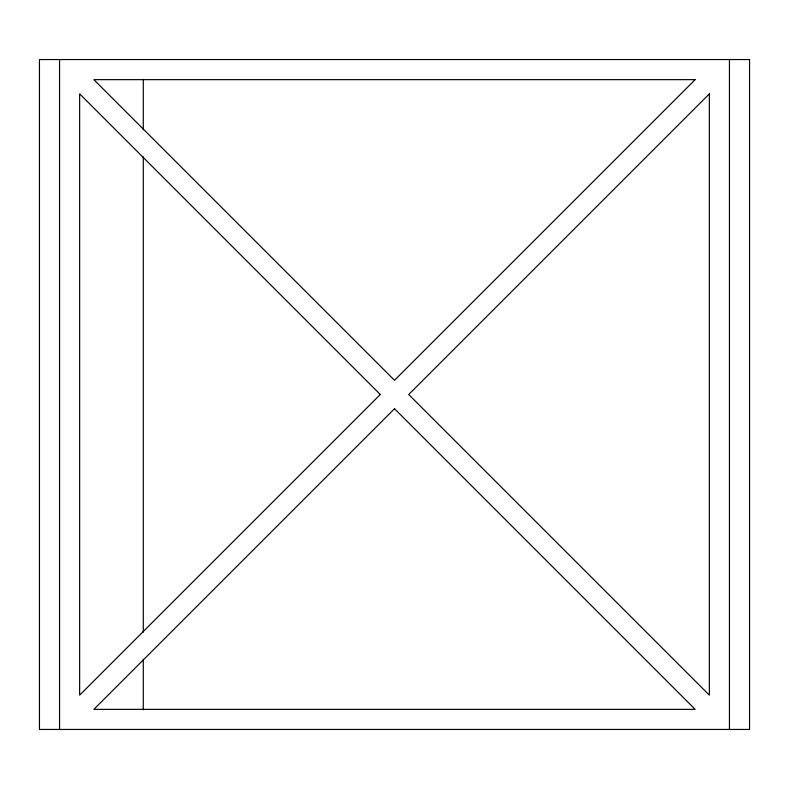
<?xml version="1.0" encoding="UTF-8"?>
<svg xmlns="http://www.w3.org/2000/svg" width="789" height="789" viewBox="0 0 789 789"><rect width="100%" height="100%" fill="white"/><g stroke="black" fill="none" stroke-linecap="round" stroke-linejoin="round"><path stroke-width="1.18" d="M729.45 59.55L729.45 729.45M143.282 79.255L143.282 129.741M143.282 156.833L143.282 632.167M143.282 659.259L143.282 709.745M59.55 59.55L59.55 729.45M380.288 394.5L79.64 695.148L79.64 93.852L380.288 394.5M695.148 79.64L394.5 380.288L93.852 79.64L695.148 79.64M394.5 408.712L93.852 709.36L695.148 709.36L394.5 408.712M709.36 93.852L408.712 394.5L709.36 695.148L709.36 93.852M749.55 59.55L39.45 59.55L39.45 729.45L749.55 729.45L749.55 59.55"/></g></svg>
